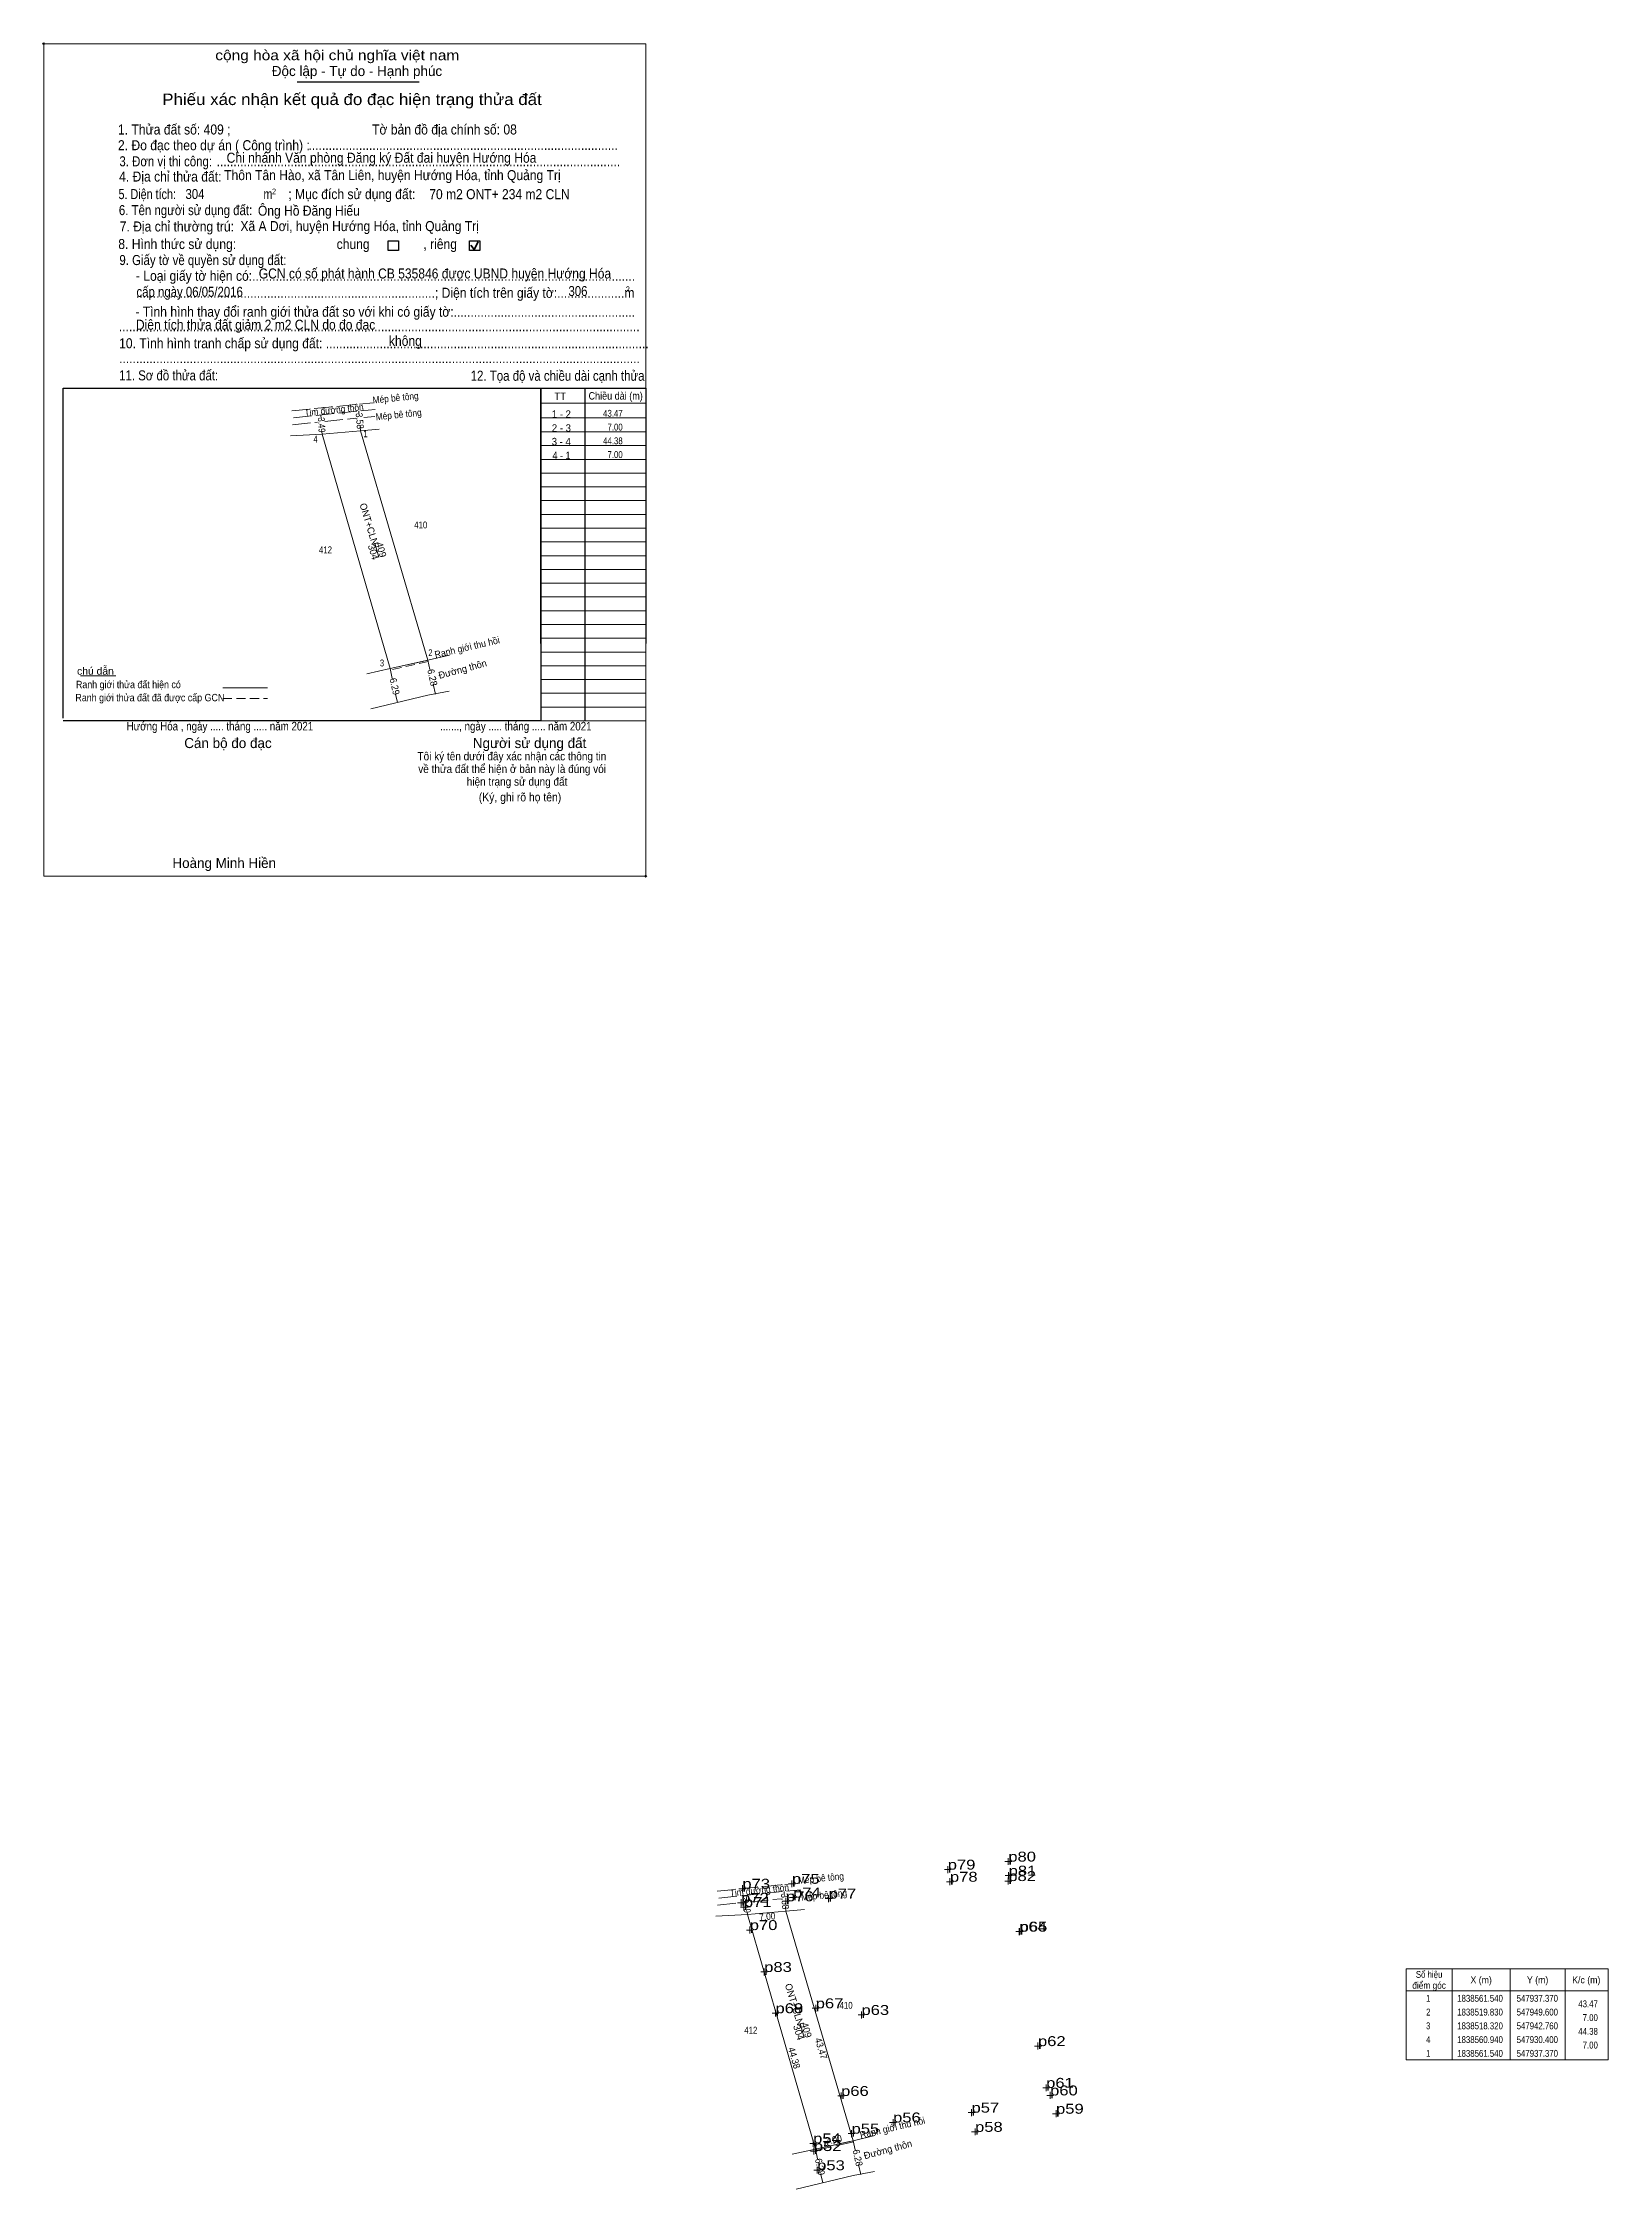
# Model space of a CAD drawing. Header units: metres. Extents: x 547802 to 548087, y 1838511 to 1838901.
import ezdxf
from ezdxf.enums import TextEntityAlignment as Align

# ---------------------------------------------------------------- set-up
doc = ezdxf.new("R2010")
doc.units = ezdxf.units.M
doc.header["$LTSCALE"] = 0.55
doc.header["$PDMODE"] = 32
doc.header["$PDSIZE"] = 0.275
doc.linetypes.add('LONG_DASHED', pattern=[7.5, 6, -1.5])
doc.linetypes.add('MEDIUM_DASHED', pattern=[4.5, 3, -1.5])
for name, color, linetype, lineweight in [('1', 7, 'Continuous', 13), ('10', 7, 'Continuous', 13), ('17', 7, 'Continuous', 13), ('18', 7, 'LONG_DASHED', 13), ('2', 7, 'Continuous', 25), ('30', 7, 'Continuous', 13), ('42', 7, 'Continuous', 13), ('6', 7, 'Continuous', 13), ('63', 7, 'Continuous', 13), ('7', 7, 'Continuous', 13)]:
    doc.layers.add(name, color=color, linetype=linetype, lineweight=lineweight)
doc.layers.add('12', color=7, linetype='Continuous')
doc.layers.add('15', color=7, linetype='Continuous')

msp = doc.modelspace()

# ---------------------------------------------------------------- linework, layer by layer
at = {"layer": '1'}
for points in [[(547860.12, 1838830.49), (547872.35, 1838788.78), (547865.51, 1838787.27), (547853.15, 1838829.89)], [(547937.37, 1838561.54), (547949.6, 1838519.83), (547942.76, 1838518.32), (547930.4, 1838560.94)]]:
    msp.add_lwpolyline(points, close=True, dxfattribs=at)
at = {"layer": '10'}
for p, q in [((547853.15, 1838829.89), (547865.51, 1838787.27)), ((547876.31, 1838789.7), (547872.35, 1838788.78)), ((547865.51, 1838787.27), (547861.29, 1838786.34)), ((547930.4, 1838560.94), (547942.76, 1838518.32)), ((547953.56, 1838520.75), (547949.6, 1838519.83)), ((547942.76, 1838518.32), (547938.54, 1838517.39))]:
    msp.add_line(p, q, dxfattribs=at)
for points in [[(547872.35, 1838788.78), (547871.42, 1838788.57), (547865.51, 1838787.27)], [(547876.25, 1838783.17), (547872.38, 1838782.44), (547862.04, 1838779.99)], [(547949.6, 1838519.83), (547948.67, 1838519.62), (547942.76, 1838518.32)], [(547953.5, 1838514.22), (547949.63, 1838513.49), (547939.29, 1838511.04)]]:
    msp.add_lwpolyline(points, dxfattribs=at)
at = {"layer": '17'}
msp.add_line((547809.26, 1838785.99), (547815.71, 1838785.99), dxfattribs=at)
at = {"layer": '18', "linetype": 'MEDIUM_DASHED'}
msp.add_line((547872.41, 1838788.57), (547865.59, 1838787), dxfattribs=at)
at = {"layer": '18'}
msp.add_line((547949.66, 1838519.62), (547942.84, 1838518.05), dxfattribs=at)
at = {"layer": '2'}
for p, q in [((547848.66, 1838893.87), (547870.77, 1838893.87)), ((547806.16, 1838838.21), (547892.91, 1838838.21)), ((547806.16, 1838778.28), (547806.16, 1838838.21)), ((547892.91, 1838838.21), (547892.91, 1838777.79)), ((547892.91, 1838777.79), (547806.16, 1838777.79))]:
    msp.add_line(p, q, dxfattribs=at)
at = {"layer": '2', "lineweight": 35}
for p, q in [((547880.16, 1838864.23), (547880.78, 1838863.42)), ((547880.78, 1838863.42), (547881.54, 1838864.78))]:
    msp.add_line(p, q, dxfattribs=at)
at = {"layer": '2', "lineweight": 13}
msp.add_lwpolyline([(547802.6, 1838900.81), (547911.96, 1838900.81), (547911.96, 1838749.56), (547802.6, 1838749.56)], close=True, dxfattribs=at)
at = {"layer": '2'}
for points in [[(547865.17, 1838865.01), (547867.05, 1838865.01), (547867.05, 1838863.26), (547865.17, 1838863.26)], [(547879.95, 1838865.01), (547881.83, 1838865.01), (547881.83, 1838863.26), (547879.95, 1838863.26)]]:
    msp.add_lwpolyline(points, close=True, dxfattribs=at)
for p in [(547802.6, 1838900.81), (547911.95, 1838749.56)]:
    msp.add_point(p, dxfattribs=at)
at = {"layer": '30', "lineweight": 25}
for p, q in [((547892.91, 1838791.83), (547892.91, 1838838.21)), ((547900.87, 1838838.21), (547900.87, 1838777.79))]:
    msp.add_line(p, q, dxfattribs=at)
at = {"layer": '30'}
for p, q in [((547892.91, 1838835.48), (547911.96, 1838835.48)), ((547892.91, 1838832.83), (547911.96, 1838832.83)), ((547892.86, 1838830.28), (547911.91, 1838830.28)), ((547892.91, 1838827.79), (547911.96, 1838827.79)), ((547892.91, 1838825.29), (547911.96, 1838825.29)), ((547892.91, 1838822.79), (547911.96, 1838822.79)), ((547892.91, 1838820.29), (547911.96, 1838820.29)), ((547892.91, 1838817.79), (547911.96, 1838817.79)), ((547892.91, 1838815.29), (547911.96, 1838815.29)), ((547892.91, 1838812.79), (547911.96, 1838812.79)), ((547892.91, 1838810.29), (547911.96, 1838810.29)), ((547892.91, 1838807.79), (547911.96, 1838807.79)), ((547892.91, 1838805.29), (547911.96, 1838805.29)), ((547892.91, 1838802.79), (547911.96, 1838802.79)), ((547892.91, 1838800.29), (547911.96, 1838800.29)), ((547892.91, 1838797.79), (547911.96, 1838797.79)), ((547892.91, 1838795.29), (547911.96, 1838795.29)), ((547892.91, 1838792.79), (547911.96, 1838792.79)), ((547892.91, 1838790.29), (547911.96, 1838790.29)), ((547892.91, 1838787.79), (547911.96, 1838787.79)), ((547892.91, 1838787.78), (547911.96, 1838787.78)), ((547892.91, 1838785.29), (547911.96, 1838785.29)), ((547892.91, 1838782.79), (547911.96, 1838782.79)), ((547892.91, 1838780.29), (547911.96, 1838780.29)), ((547892.91, 1838777.79), (547911.96, 1838777.79))]:
    msp.add_line(p, q, dxfattribs=at)
at = {"layer": '30', "lineweight": 25}
msp.add_lwpolyline([(547892.91, 1838838.21), (547911.96, 1838838.21), (547911.96, 1838791.83)], dxfattribs=at)
at = {"layer": '42', "linetype": 'LONG_DASHED'}
for p, q in [((547847.65, 1838834.1), (547862.43, 1838835.58)), ((547847.76, 1838831.57), (547852.34, 1838832.04)), ((547847.96, 1838832.86), (547862.81, 1838834.37)), ((547853.66, 1838832.17), (547859.32, 1838832.75)), ((547860.72, 1838832.89), (547862.76, 1838833.1)), ((547872.35, 1838788.78), (547872.41, 1838788.57)), ((547865.51, 1838787.27), (547865.59, 1838787)), ((547924.9, 1838565.15), (547939.68, 1838566.63)), ((547925.01, 1838562.62), (547929.59, 1838563.09)), ((547925.21, 1838563.91), (547940.06, 1838565.42)), ((547930.91, 1838563.22), (547936.57, 1838563.8)), ((547937.97, 1838563.94), (547940.01, 1838564.15)), ((547949.6, 1838519.83), (547949.66, 1838519.62)), ((547942.76, 1838518.32), (547942.84, 1838518.05))]:
    msp.add_line(p, q, dxfattribs=at)
at = {"layer": '42'}
for p, q in [((547853.15, 1838829.89), (547847.43, 1838829.58)), ((547860.12, 1838830.49), (547853.15, 1838829.89)), ((547863.52, 1838830.79), (547860.12, 1838830.49)), ((547860.12, 1838830.49), (547872.35, 1838788.78)), ((547872.74, 1838787.11), (547872.35, 1838788.78)), ((547865.89, 1838785.49), (547865.5, 1838787.27)), ((547873.77, 1838782.66), (547873.35, 1838784.45)), ((547866.85, 1838781.13), (547866.51, 1838782.66)), ((547930.4, 1838560.94), (547924.68, 1838560.63)), ((547937.37, 1838561.54), (547930.4, 1838560.94)), ((547940.77, 1838561.84), (547937.37, 1838561.54)), ((547937.37, 1838561.54), (547949.6, 1838519.83)), ((547949.99, 1838518.16), (547949.6, 1838519.83)), ((547943.14, 1838516.54), (547942.75, 1838518.32)), ((547951.02, 1838513.71), (547950.6, 1838515.5)), ((547944.1, 1838512.18), (547943.76, 1838513.71))]:
    msp.add_line(p, q, dxfattribs=at)
at = {"layer": '6'}
msp.add_line((547835.12, 1838783.81), (547843.26, 1838783.81), dxfattribs=at)
at = {"layer": '6', "linetype": 'MEDIUM_DASHED'}
msp.add_line((547835.12, 1838781.82), (547843.26, 1838781.82), dxfattribs=at)
at = {"layer": '63'}
for p, q in [((547852.96, 1838833.37), (547853, 1838832.68)), ((547859.81, 1838834.06), (547859.86, 1838833.47)), ((547860.06, 1838831.23), (547860.12, 1838830.49)), ((547853.13, 1838830.27), (547853.15, 1838829.89)), ((547862.74, 1838810.05), (547863.5, 1838807.52)), ((547930.21, 1838564.42), (547930.25, 1838563.73)), ((547937.06, 1838565.11), (547937.11, 1838564.52)), ((547937.31, 1838562.28), (547937.37, 1838561.54)), ((547930.38, 1838561.32), (547930.4, 1838560.94)), ((548058.43, 1838551.04), (548058.43, 1838534.54)), ((548068.93, 1838551.04), (548068.93, 1838534.54)), ((548078.93, 1838551.04), (548078.93, 1838534.54)), ((548050.03, 1838547.04), (548086.73, 1838547.04)), ((547939.99, 1838541.1), (547940.75, 1838538.57))]:
    msp.add_line(p, q, dxfattribs=at)
msp.add_lwpolyline([(548050.03, 1838551.04), (548086.73, 1838551.04), (548086.73, 1838534.54), (548050.03, 1838534.54)], close=True, dxfattribs=at)
at = {"layer": '7'}
for p, q in [((547978.42, 1838570.54), (547977.18, 1838570.54)), ((547977.8, 1838569.92), (547977.8, 1838571.16)), ((547929.5, 1838564.99), (547929.5, 1838566.23)), ((547939.14, 1838566.51), (547937.89, 1838566.51)), ((547938.51, 1838565.89), (547938.51, 1838567.13)), ((547967.42, 1838569.08), (547966.18, 1838569.08)), ((547967.83, 1838566.88), (547966.58, 1838566.88)), ((547966.8, 1838568.45), (547966.8, 1838569.7)), ((547967.2, 1838566.25), (547967.2, 1838567.5)), ((547978.42, 1838567), (547977.17, 1838567)), ((547978.49, 1838567.99), (547977.24, 1838567.99)), ((547977.8, 1838566.37), (547977.8, 1838567.62)), ((547977.86, 1838567.36), (547977.86, 1838568.61)), ((547929.88, 1838563.06), (547928.63, 1838563.06)), ((547930.12, 1838565.61), (547928.88, 1838565.61)), ((547930.4, 1838562.28), (547929.15, 1838562.28)), ((547929.26, 1838562.44), (547929.26, 1838563.69)), ((547929.77, 1838561.66), (547929.77, 1838562.91)), ((547938.04, 1838563.33), (547936.79, 1838563.33)), ((547937.41, 1838562.7), (547937.41, 1838563.95)), ((547939.33, 1838564.02), (547938.09, 1838564.02)), ((547938.71, 1838563.4), (547938.71, 1838564.65)), ((547945.78, 1838563.81), (547944.53, 1838563.81)), ((547945.15, 1838563.18), (547945.15, 1838564.43)), ((547930.85, 1838557.48), (547930.85, 1838558.73)), ((547979.78, 1838557.2), (547979.78, 1838558.45)), ((547979.86, 1838557.2), (547979.86, 1838558.45)), ((547931.47, 1838558.1), (547930.22, 1838558.1)), ((547980.41, 1838557.82), (547979.16, 1838557.82)), ((547980.48, 1838557.82), (547979.23, 1838557.82)), ((547934.08, 1838550.48), (547932.84, 1838550.48)), ((547933.46, 1838549.85), (547933.46, 1838551.1)), ((547936.14, 1838543), (547934.89, 1838543)), ((547936.14, 1838542.99), (547934.89, 1838542.99)), ((547935.51, 1838542.37), (547935.51, 1838543.62)), ((547935.52, 1838542.37), (547935.52, 1838543.62)), ((547943.44, 1838543.89), (547942.19, 1838543.89)), ((547942.82, 1838543.27), (547942.82, 1838544.52)), ((547951.76, 1838542.68), (547950.51, 1838542.68)), ((547951.13, 1838542.06), (547951.13, 1838543.31)), ((547983.82, 1838537.02), (547982.57, 1838537.02)), ((547983.19, 1838536.39), (547983.19, 1838537.64)), ((547948.05, 1838527.96), (547946.81, 1838527.96)), ((547947.43, 1838527.34), (547947.43, 1838528.58)), ((547985.29, 1838529.44), (547984.04, 1838529.44)), ((547984.67, 1838528.82), (547984.67, 1838530.06)), ((547986.02, 1838528.06), (547984.77, 1838528.06)), ((547985.39, 1838527.44), (547985.39, 1838528.68)), ((547957.49, 1838523.15), (547956.25, 1838523.15)), ((547956.87, 1838522.53), (547956.87, 1838523.77)), ((547971.75, 1838524.93), (547970.5, 1838524.93)), ((547971.12, 1838524.3), (547971.12, 1838525.55)), ((547987.1, 1838524.73), (547985.85, 1838524.73)), ((547986.47, 1838524.11), (547986.47, 1838525.35)), ((547942.97, 1838519.35), (547941.73, 1838519.35)), ((547942.35, 1838518.73), (547942.35, 1838519.97)), ((547949.95, 1838521.11), (547948.71, 1838521.11)), ((547949.33, 1838520.49), (547949.33, 1838521.74)), ((547972.38, 1838521.44), (547971.13, 1838521.44)), ((547971.76, 1838520.82), (547971.76, 1838522.07)), ((547943.11, 1838517.95), (547941.86, 1838517.95)), ((547942.48, 1838517.32), (547942.48, 1838518.57)), ((547943.71, 1838514.47), (547942.46, 1838514.47)), ((547943.08, 1838513.85), (547943.08, 1838515.09))]:
    msp.add_line(p, q, dxfattribs=at)

# ---------------------------------------------------------------- texts
at = {"layer": '1'}
for s, p in [('ONT+CLN', (547861.0909, 1838813.3662)), ('304', (547861.8625, 1838808.2712)), ('409', (547863.3095, 1838808.6912)), ('ONT+CLN', (547938.3409, 1838544.4162)), ('304', (547939.1125, 1838539.3212)), ('409', (547940.5595, 1838539.7412))]:
    msp.add_text(s, height=1.25, rotation=286.851, dxfattribs=at).set_placement(p, align=Align.CENTER)
at = {"layer": '10'}
for s, height, width, p in [('2 - 3', 1.364, 0.95, (547896.63, 1838830.3)), ('1 - 2', 1.364, 0.95, (547896.62, 1838832.83)), ('3 - 4', 1.364, 0.95, (547896.61, 1838827.83)), ('4 - 1', 1.36, 0.9, (547896.64, 1838825.31))]:
    msp.add_text(s, height=height, dxfattribs=dict(at, width=width)).set_placement(p, align=Align.CENTER)
at = {"layer": '12', "width": 1.25}
for s, p in [('p79', (547966.8, 1838569.08)), ('p80', (547977.8, 1838570.54)), ('p73', (547929.5, 1838565.61)), ('p75', (547938.51, 1838566.51)), ('p78', (547967.2, 1838566.88)), ('p82', (547977.8, 1838567)), ('p81', (547977.86, 1838567.99)), ('p72', (547929.26, 1838563.06)), ('p71', (547929.78, 1838562.28)), ('p76', (547937.41, 1838563.33)), ('p74', (547938.71, 1838564.02)), ('p77', (547945.15, 1838563.81)), ('p70', (547930.84, 1838558.1)), ('p64', (547979.78, 1838557.82)), ('p65', (547979.86, 1838557.82)), ('p83', (547933.46, 1838550.48)), ('p68', (547935.51, 1838542.99)), ('p69', (547935.52, 1838543)), ('p67', (547942.82, 1838543.89)), ('p63', (547951.13, 1838542.68)), ('p62', (547983.19, 1838537.02)), ('p61', (547984.67, 1838529.44)), ('p66', (547947.43, 1838527.96)), ('p60', (547985.39, 1838528.06)), ('p56', (547956.87, 1838523.15)), ('p57', (547971.12, 1838524.93)), ('p58', (547971.76, 1838521.44)), ('p59', (547986.47, 1838524.73)), ('p54', (547942.35, 1838519.35)), ('p52', (547942.48, 1838517.95)), ('p55', (547949.33, 1838521.11)), ('p53', (547943.08, 1838514.47))]:
    msp.add_text(s, height=1.8, dxfattribs=at).set_placement(p)
at = {"layer": '15'}
for s, width, p in [('4', 0.8, (547851.995, 1838828.35)), ('1', 0.65, (547861.045, 1838829.32)), ('410', 0.85, (547871.08, 1838812.75)), ('412', 0.85, (547853.785, 1838808.23)), ('3', 0.75, (547864.05, 1838787.67)), ('2', 0.8, (547872.84, 1838789.54)), ('410', 0.85, (547948.33, 1838543.8)), ('412', 0.85, (547931.035, 1838539.28))]:
    msp.add_text(s, height=1.25, dxfattribs=dict(at, width=width)).set_placement(p, align=Align.CENTER)
at = {"layer": '2'}
for s, height, width, p in [('cộng hòa xã hội chủ nghĩa việt nam', 1.825, 1.15, (547833.77, 1838897.81)), ('1. Thửa đất số: 409 ;                                          Tờ bản đồ địa chính số: 08', 1.83, 0.9, (547816.09, 1838884.31)), ('2. Đo đạc theo dự án ( Công trình) : ', 1.827, 0.9, (547816.09, 1838881.45)), ('............................................................................................', 1.827, 0.9, (547850.69, 1838881.51)), ('3. Đơn vị thi công:', 1.827, 0.85, (547816.35, 1838878.53)), ('........................................................................................................................', 1.827, 0.9, (547834, 1838878.53)), ('Thôn Tân Hào, xã Tân Liên, huyện Hướng Hóa, tỉnh Quảng Trị', 1.82, 0.9, (547835.39, 1838876.02)), ('Chi nhánh Văn phòng Đăng ký Đất đai huyện Hướng Hóa', 1.825, 0.9, (547835.82, 1838879.18)), ('5. Diện tích:', 1.827, 0.8, (547816.19, 1838872.57)), ('4. Địa chỉ thửa đất:', 1.827, 0.9, (547816.3, 1838875.76)), ('304', 1.82, 0.85, (547828.35, 1838872.59)), ('m', 1.825, 0.8, (547842.51, 1838872.57)), ('2', 1.043, 0.8, (547844.07, 1838873.44)), ('; Mục đích sử dụng đất:', 1.825, 0.9, (547847.03, 1838872.57)), ('70 m2 ONT+ 234 m2 CLN', 1.82, 0.9, (547872.63, 1838872.56)), ('6. Tên người sử dụng đất:', 1.827, 0.85, (547816.25, 1838869.66)), ('Ông Hồ Đăng Hiếu', 1.82, 0.9, (547841.51, 1838869.56)), ('7. Địa chỉ thường trú:', 1.827, 0.9, (547816.41, 1838866.69)), ('Xã A Dơi, huyện Hướng Hóa, tỉnh Quảng Trị', 1.82, 0.9, (547838.33, 1838866.76)), ('8. Hình thức sử dụng:', 1.827, 0.9, (547816.15, 1838863.5)), ('9. Giấy tờ về quyền sử dụng đất:', 1.827, 0.85, (547816.35, 1838860.59)), ('chung                , riêng', 1.825, 0.9, (547855.81, 1838863.5)), ('     - Loại giấy tờ hiện có:..................................................................................................................', 1.825, 0.9, (547816.3, 1838857.73)), ('GCN có số phát hành CB 535846 được UBND huyện Hướng Hóa ', 1.82, 0.9, (547841.66, 1838858.15)), ('cấp ngày 06/05/2016', 1.82, 0.85, (547819.45, 1838854.82)), ('     .........................................................................................; Diện tích trên giấy tờ:....................m', 1.825, 0.9, (547816.3, 1838854.64)), ('306', 1.82, 0.85, (547897.91, 1838854.96)), ('2', 1.043, 0.8, (547908.33, 1838855.67)), ('     - Tình hình thay đổi ranh giới thửa đất so với khi có giấy tờ:......................................................', 1.825, 0.9, (547816.2, 1838851.2)), ('Diện tích thửa đất giảm 2 m2 CLN do đo đạc', 1.82, 0.9, (547819.35, 1838848.85)), ('...........................................................................................................................................................', 1.825, 0.9, (547816.25, 1838848.55)), ('10. Tình hình tranh chấp sử dụng đất: ................................................................................................', 1.827, 0.9, (547816.3, 1838845.47)), ('không', 1.825, 0.9, (547865.3, 1838845.91)), ('...........................................................................................................................................................', 1.825, 0.9, (547816.3, 1838842.77)), ('11. Sơ đồ thửa đất:', 1.827, 0.85, (547816.3, 1838839.64)), ('12. Tọa độ và chiều dài cạnh thửa', 1.83, 0.85, (547880.15, 1838839.57)), ('Hướng Hóa , ngày ..... tháng ..... năm 2021', 1.56, 0.85, (547817.66, 1838776.04)), ('......., ngày ..... tháng ..... năm 2021', 1.56, 0.85, (547874.61, 1838776.04)), ('(Ký, ghi rõ họ tên)', 1.565, 0.9, (547881.63, 1838763.15))]:
    msp.add_text(s, height=height, dxfattribs=dict(at, width=width)).set_placement(p)
for s, height, p in [('Độc lập - Tự do - Hạnh phúc', 1.825, (547844.03, 1838894.93)), ('Cán bộ đo đạc', 1.825, (547828.13, 1838772.84)), ('Người sử dụng đất', 1.825, (547880.55, 1838772.84)), ('Hoàng Minh Hiền', 1.82, (547825.99, 1838751.05))]:
    msp.add_text(s, height=height, dxfattribs=at).set_placement(p)
for s, height, width, p in [('Phiếu xác nhận kết quả đo đạc hiện trạng thửa đất', 2.086, 1.1, (547858.6, 1838889.66)), ('Tôi ký tên dưới đây xác nhận các thông tin', 1.508, 0.9, (547887.64, 1838770.61)), ('về thửa đất thể hiện ở bản này là đúng vói', 1.508, 0.9, (547887.675, 1838768.3)), ('hiện trạng sử dụng đất', 1.508, 0.9, (547888.58, 1838766))]:
    msp.add_text(s, height=height, dxfattribs=dict(at, width=width)).set_placement(p, align=Align.CENTER)
msp.add_text('.', height=0.5216, dxfattribs=at).set_placement((547911.9361, 1838749.27), align=Align.CENTER)
at = {"layer": '30'}
for s, height, width, p in [('TT', 1.36, 0.95, (547895.35, 1838836.07)), ('Chiều dài (m)', 1.364, 0.9, (547901.56, 1838836.15))]:
    msp.add_text(s, height=height, dxfattribs=dict(at, width=width)).set_placement(p)
at = {"layer": '42', "width": 0.95}
for s, rotation, p in [('Ranh giới thu hồi', 13.079, (547879.6436, 1838790.5427)), ('6.29', 282.4, (547865.7489, 1838783.9042)), ('6.28', 282.4, (547872.5956, 1838785.5292)), ('Ranh giới thu hồi', 13.079, (547956.8936, 1838521.5927)), ('6.29', 282.4, (547942.9989, 1838514.9542)), ('6.28', 282.4, (547949.8456, 1838516.5792))]:
    msp.add_text(s, height=1.25, rotation=rotation, dxfattribs=at).set_placement(p, align=Align.CENTER)
at = {"layer": '6'}
for s, height, width, p in [('Ranh giới thửa đất hiện có ', 1.337, 0.9, (547808.46, 1838783.72)), ('chú dẫn', 1.337, 1.05, (547808.66, 1838786.17)), ('Ranh giới thửa đất đã được cấp GCN', 1.34, 0.9, (547808.36, 1838781.34))]:
    msp.add_text(s, height=height, dxfattribs=dict(at, width=width)).set_placement(p)
at = {"layer": '63'}
for s, rotation, width, p in [('Tim đường thôn', 5.806, 0.9, (547855.3968, 1838833.6666)), ('Mép bê tông', 5.718, 0.9, (547866.5777, 1838835.8443)), ('3.49', 273.125, 0.85, (547852.4679, 1838831.5141)), ('3.58', 274.963, 0.9, (547859.3843, 1838832.2291)), ('Mép bê tông', 5.824, 0.9, (547867.1366, 1838832.8019)), ('Tim đường thôn', 5.806, 0.9, (547932.6468, 1838564.7166)), ('Mép bê tông', 5.718, 0.9, (547943.8277, 1838566.8943)), ('3.49', 273.125, 0.85, (547929.7179, 1838562.5641)), ('3.58', 274.963, 0.9, (547936.6343, 1838563.2791)), ('Mép bê tông', 5.824, 0.9, (547944.3916, 1838563.8524)), ('7.00', 4.92, 0.9, (547934.0764, 1838559.9354)), ('44.38', 286.172, 0.95, (547938.3198, 1838534.6941)), ('43.47', 286.342, 0.95, (547943.1954, 1838536.4159)), ('7.00', 12.449, 0.95, (547946.1753, 1838519.3823))]:
    msp.add_text(s, height=1.25, rotation=rotation, dxfattribs=dict(at, width=width)).set_placement(p, align=Align.CENTER)
at = {"layer": '63', "width": 0.85}
for s, p in [('43.47', (547907.76, 1838833.03)), ('7.00', (547907.76, 1838830.53)), ('44.38', (547907.76, 1838828.03)), ('7.00', (547907.76, 1838825.53)), ('43.47', (548084.88, 1838544.07)), ('7.00', (548084.88, 1838541.57)), ('44.38', (548084.88, 1838539.07)), ('7.00', (548084.88, 1838536.57))]:
    msp.add_text(s, height=1.25, dxfattribs=at).set_placement(p, align=Align.RIGHT)
at = {"layer": '63'}
for p in [(547878.8378, 1838786.5704), (547956.0878, 1838517.6204)]:
    msp.add_text('Đường thôn', height=1.25, rotation=15.045, dxfattribs=at).set_placement(p, align=Align.CENTER)
for s, width, p in [('Số hiệu', 0.85, (548054.23, 1838549.42)), ('điểm góc', 0.9, (548054.23, 1838547.42)), ('X (m)', 0.95, (548063.68, 1838548.42)), ('Y (m)', 0.95, (548073.935, 1838548.42)), ('K/c (m)', 0.95, (548082.775, 1838548.42)), (' 2', 0.85, (548053.885, 1838542.57)), (' 1', 0.75, (548053.88, 1838545.07)), ('1838561.540', 0.85, (548063.48, 1838545.07)), ('1838519.830', 0.85, (548063.48, 1838542.57)), ('547937.370', 0.85, (548073.88, 1838545.07)), ('547949.600', 0.85, (548073.88, 1838542.57)), (' 4', 0.85, (548053.88, 1838537.57)), (' 3', 0.8, (548053.875, 1838540.07)), ('1838518.320', 0.85, (548063.48, 1838540.07)), ('1838560.940', 0.85, (548063.48, 1838537.57)), ('547942.760', 0.85, (548073.88, 1838540.07)), ('547930.400', 0.85, (548073.88, 1838537.57)), (' 1', 0.75, (548053.88, 1838535.07)), ('1838561.540', 0.85, (548063.48, 1838535.07)), ('547937.370', 0.85, (548073.88, 1838535.07))]:
    msp.add_text(s, height=1.25, dxfattribs=dict(at, width=width)).set_placement(p, align=Align.CENTER)

doc.saveas('drawing.dxf')
